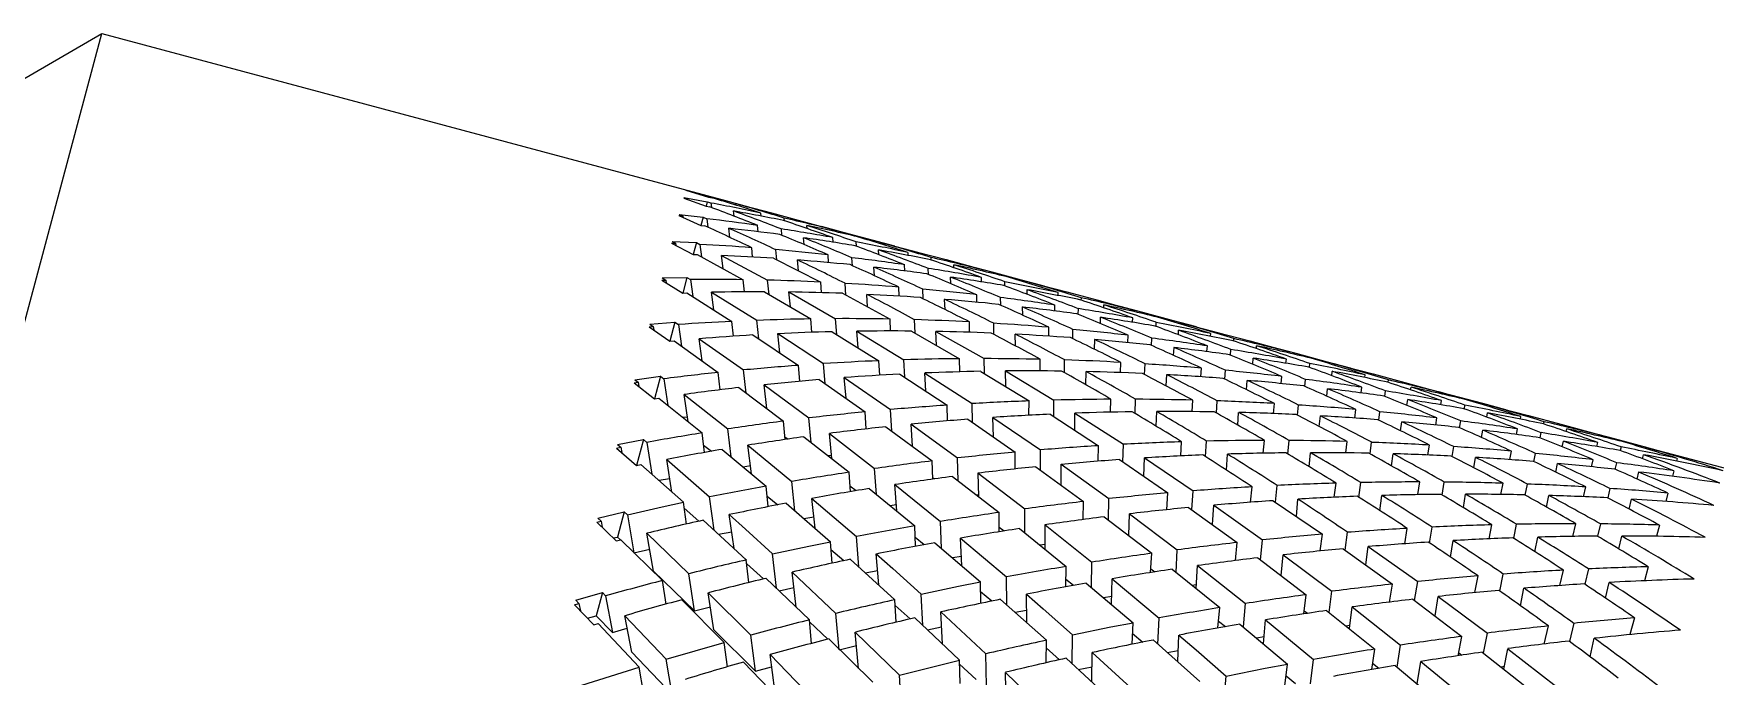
# Model space of a CAD drawing. Extents: x 0 to 420, y 0 to 297.
# Drawn here: x 132.983 to 133.679, y 257.967 to 258.233 of the extents above; entities that cross this region are included whole.
import ezdxf

# ---------------------------------------------------------------- set-up
doc = ezdxf.new("R2010")
doc.units = 0
doc.layers.get('0').update_dxf_attribs({"linetype": 'CONTINUOUS'})

msp = doc.modelspace()

# ---------------------------------------------------------------- linework, layer by layer
at = {"color": 7}
for p, q in [((132.9776, 258.213287), (133.011597, 258.232941)), ((132.978149, 258.108124), (133.011597, 258.232941)), ((133.011597, 258.232941), (133.269516, 258.163849)), ((133.252197, 258.164886), (133.253784, 258.164612)), ((133.252197, 258.164886), (133.261444, 258.161469)), ((133.252258, 258.165161), (133.261963, 258.163391)), ((133.252258, 258.165161), (133.253784, 258.164612)), ((133.253052, 258.168121), (133.262573, 258.16568)), ((133.253052, 258.168121), (133.254593, 258.167694)), ((133.253052, 258.168091), (133.254593, 258.167694)), ((133.253052, 258.168091), (133.262482, 258.165314)), ((133.253784, 258.164612), (133.253815, 258.164307)), ((133.254593, 258.167694), (133.254608, 258.167633)), ((133.262573, 258.16568), (133.262482, 258.165314)), ((133.262482, 258.165314), (133.264038, 258.164917)), ((133.262573, 258.16568), (133.264145, 258.165253)), ((133.264145, 258.165253), (133.269516, 258.163849)), ((133.264145, 258.165253), (133.264191, 258.164886)), ((133.250244, 258.157623), (133.251862, 258.15744)), ((133.250244, 258.157623), (133.259308, 258.153534)), ((133.250366, 258.158112), (133.260239, 258.156952)), ((133.250366, 258.158112), (133.251862, 258.15744)), ((133.251862, 258.15744), (133.251923, 258.15686)), ((133.261963, 258.163391), (133.261444, 258.161469)), ((133.261444, 258.161469), (133.263046, 258.161194)), ((133.261963, 258.163391), (133.263489, 258.162842)), ((133.263489, 258.162842), (133.263733, 258.16095)), ((133.269516, 258.163849), (133.278992, 258.161255)), ((133.27301, 258.15741), (133.272736, 258.159546)), ((133.27356, 258.162598), (133.288483, 258.158752)), ((133.273636, 258.162018), (133.27356, 258.162598)), ((133.284286, 258.15741), (133.284164, 258.158661)), ((133.288483, 258.158752), (133.299545, 258.155792)), ((133.260239, 258.156952), (133.259308, 258.153534)), ((133.259308, 258.153534), (133.260956, 258.153381)), ((133.260239, 258.156952), (133.261749, 258.156311)), ((133.261749, 258.156311), (133.262177, 258.152832)), ((133.271301, 258.148621), (133.270828, 258.152374)), ((133.283035, 258.15094), (133.282791, 258.153534)), ((133.292847, 258.149475), (133.292587, 258.152069)), ((133.293884, 258.155457), (133.293793, 258.156555)), ((133.299545, 258.155792), (133.314667, 258.151611)), ((133.303253, 258.152252), (133.303131, 258.153595)), ((133.309021, 258.153198), (133.318512, 258.150696)), ((133.314697, 258.151031), (133.314667, 258.151611)), ((133.318512, 258.150696), (133.324203, 258.14917)), ((133.318512, 258.150696), (133.329956, 258.147644)), ((133.247192, 258.146271), (133.24884, 258.14621)), ((133.247192, 258.146271), (133.256104, 258.141541)), ((133.247391, 258.146973), (133.257431, 258.146484)), ((133.247391, 258.146973), (133.24884, 258.14621)), ((133.24884, 258.14621), (133.248962, 258.145355)), ((133.257431, 258.146484), (133.256104, 258.141541)), ((133.257431, 258.146484), (133.258911, 258.145721)), ((133.258911, 258.145721), (133.259583, 258.140533)), ((133.280701, 258.140503), (133.280334, 258.144348)), ((133.29071, 258.139282), (133.290283, 258.143524)), ((133.302032, 258.145599), (133.301758, 258.148468)), ((133.313965, 258.146606), (133.313843, 258.148529)), ((133.323669, 258.144928), (133.323547, 258.146729)), ((133.324203, 258.14917), (133.329956, 258.147644)), ((133.329956, 258.147644), (133.339432, 258.14505)), ((133.332947, 258.141418), (133.332825, 258.143433)), ((133.333679, 258.145935), (133.333649, 258.146515)), ((133.333649, 258.146515), (133.348938, 258.142548)), ((133.256104, 258.141541), (133.257767, 258.141479)), ((133.257767, 258.141479), (133.276764, 258.131104)), ((133.267822, 258.141113), (133.286926, 258.13089)), ((133.268509, 258.135681), (133.267822, 258.141113)), ((133.289337, 258.139954), (133.308899, 258.130127)), ((133.299744, 258.134796), (133.299301, 258.139252)), ((133.312134, 258.138184), (133.31192, 258.141357)), ((133.322021, 258.136871), (133.321777, 258.140198)), ((133.343689, 258.134735), (133.343582, 258.137268)), ((133.345001, 258.141174), (133.344971, 258.142395)), ((133.348938, 258.142548), (133.360687, 258.139404)), ((133.354614, 258.139221), (133.354584, 258.140259)), ((133.360687, 258.139404), (133.376129, 258.135132)), ((133.363983, 258.136047), (133.363922, 258.137299)), ((133.370178, 258.13681), (133.379669, 258.134338)), ((133.243103, 258.13092), (133.244751, 258.130951)), ((133.243103, 258.13092), (133.251816, 258.125549)), ((133.243347, 258.131836), (133.25354, 258.131989)), ((133.243347, 258.131836), (133.244751, 258.130951)), ((133.244751, 258.130951), (133.244904, 258.129822)), ((133.25354, 258.131989), (133.251816, 258.125549)), ((133.25354, 258.131989), (133.25499, 258.131134)), ((133.25499, 258.131134), (133.25592, 258.124115)), ((133.277298, 258.126068), (133.276764, 258.131104)), ((133.287537, 258.125), (133.286926, 258.13089)), ((133.309235, 258.125732), (133.308899, 258.130127)), ((133.319321, 258.124664), (133.318954, 258.129578)), ((133.331146, 258.132721), (133.330887, 258.136261)), ((133.353485, 258.13327), (133.353378, 258.135773)), ((133.362671, 258.129456), (133.362549, 258.132172)), ((133.375336, 258.130219), (133.375305, 258.13205)), ((133.379669, 258.134338), (133.385651, 258.13269)), ((133.379669, 258.134338), (133.391724, 258.131104)), ((133.38504, 258.12851), (133.38501, 258.130249)), ((133.385651, 258.13269), (133.391724, 258.131104)), ((133.391724, 258.131104), (133.401215, 258.12851)), ((133.395111, 258.130035), (133.410706, 258.126007)), ((133.251816, 258.125549), (133.25351, 258.12561)), ((133.25351, 258.12561), (133.272156, 258.113861)), ((133.263733, 258.125885), (133.282455, 258.114288)), ((133.264709, 258.118591), (133.263733, 258.125885)), ((133.285614, 258.126068), (133.30481, 258.114868)), ((133.295746, 258.126007), (133.315033, 258.11496)), ((133.296387, 258.119843), (133.295746, 258.126007)), ((133.317841, 258.125458), (133.337585, 258.114807)), ((133.328247, 258.119873), (133.327881, 258.125031)), ((133.341293, 258.124298), (133.341125, 258.128052)), ((133.351257, 258.123169), (133.351074, 258.127197)), ((133.360291, 258.118744), (133.360092, 258.122955)), ((133.373444, 258.121796), (133.373383, 258.124878)), ((133.383301, 258.120514), (133.38324, 258.123688)), ((133.394318, 258.125031), (133.394287, 258.126984)), ((133.407013, 258.124573), (133.407043, 258.125763)), ((133.410706, 258.126007), (133.42305, 258.122711)), ((133.416626, 258.12262), (133.416656, 258.123627)), ((133.42305, 258.122711), (133.438751, 258.118347)), ((133.39241, 258.116425), (133.392365, 258.119812)), ((133.40564, 258.118164), (133.40567, 258.120636)), ((133.415405, 258.11673), (133.415436, 258.11911)), ((133.425995, 258.119446), (133.42601, 258.120667)), ((133.432526, 258.120117), (133.442017, 258.117615)), ((133.442017, 258.117615), (133.448273, 258.115906)), ((133.442017, 258.117615), (133.45459, 258.114258)), ((133.448273, 258.115906), (133.45459, 258.114258)), ((133.237915, 258.111603), (133.239609, 258.111755)), ((133.237915, 258.111603), (133.24646, 258.105591)), ((133.23822, 258.112701), (133.248596, 258.113495)), ((133.23822, 258.112701), (133.239609, 258.111755)), ((133.239609, 258.111755), (133.239807, 258.110291)), ((133.248596, 258.113495), (133.24646, 258.105591)), ((133.248596, 258.113495), (133.25, 258.112549)), ((133.25, 258.112549), (133.251251, 258.103607)), ((133.272827, 258.107727), (133.272156, 258.113861)), ((133.28331, 258.106598), (133.282455, 258.114288)), ((133.291122, 258.108765), (133.310043, 258.096375)), ((133.291992, 258.10083), (133.291122, 258.108765)), ((133.305252, 258.109344), (133.30481, 258.114868)), ((133.313599, 258.109589), (133.332947, 258.097565)), ((133.315552, 258.108398), (133.315033, 258.11496)), ((133.324341, 258.102966), (133.323792, 258.109772)), ((133.323792, 258.109772), (133.343231, 258.097931)), ((133.337799, 258.109894), (133.337585, 258.114807)), ((133.346436, 258.109863), (133.366287, 258.098389)), ((133.347961, 258.108978), (133.347687, 258.114563)), ((133.356537, 258.109711), (133.376465, 258.09845)), ((133.356812, 258.103912), (133.356537, 258.109711)), ((133.370453, 258.109344), (133.370361, 258.113647)), ((133.380493, 258.108429), (133.380402, 258.113068)), ((133.403152, 258.107758), (133.403198, 258.11142)), ((133.413086, 258.106689), (133.413147, 258.110535)), ((133.424591, 258.112946), (133.424637, 258.11554)), ((133.437851, 258.113464), (133.437927, 258.115265)), ((133.44754, 258.111786), (133.447632, 258.113464)), ((133.45459, 258.114258), (133.464081, 258.111664)), ((133.456818, 258.108337), (133.456909, 258.110199)), ((133.457733, 258.113281), (133.473572, 258.109161)), ((133.470062, 258.107697), (133.470154, 258.108826)), ((133.473572, 258.109161), (133.486389, 258.105743)), ((133.24646, 258.105591), (133.248199, 258.105774)), ((133.248199, 258.105774), (133.266479, 258.092682)), ((133.258575, 258.106659), (133.276962, 258.09375)), ((133.259872, 258.097473), (133.258575, 258.106659)), ((133.280838, 258.108215), (133.299667, 258.095642)), ((133.389435, 258.103699), (133.389343, 258.108551)), ((133.422119, 258.102295), (133.42218, 258.106323)), ((133.435883, 258.105072), (133.436005, 258.108093)), ((133.44574, 258.103851), (133.445862, 258.106903)), ((133.454834, 258.099792), (133.454987, 258.103027)), ((133.468597, 258.101318), (133.468781, 258.103699)), ((133.478378, 258.099884), (133.478546, 258.102203)), ((133.479675, 258.105743), (133.479767, 258.10672)), ((133.486389, 258.105743), (133.502289, 258.101318)), ((133.489044, 258.1026), (133.48912, 258.10376)), ((133.49585, 258.103149), (133.505341, 258.100647)), ((133.300232, 258.08905), (133.299667, 258.095642)), ((133.31076, 258.088043), (133.310043, 258.096375)), ((133.333282, 258.091553), (133.332947, 258.097565)), ((133.343628, 258.090729), (133.343231, 258.097931)), ((133.366409, 258.092957), (133.366287, 258.098389)), ((133.376617, 258.092224), (133.376465, 258.09845)), ((133.399597, 258.093353), (133.399658, 258.098175)), ((133.409698, 258.09259), (133.40976, 258.09787)), ((133.432831, 258.092651), (133.433014, 258.096863)), ((133.442841, 258.091827), (133.443024, 258.096283)), ((133.487549, 258.09613), (133.487747, 258.098633)), ((133.501282, 258.096497), (133.501465, 258.098236)), ((133.505341, 258.100647), (133.51181, 258.098877)), ((133.505341, 258.100647), (133.518311, 258.097168)), ((133.510986, 258.094818), (133.511139, 258.096436)), ((133.51181, 258.098877), (133.518311, 258.097168)), ((133.518311, 258.097168), (133.527802, 258.094574)), ((133.521271, 258.096252), (133.537292, 258.092102)), ((133.231689, 258.088409), (133.233429, 258.088654)), ((133.231689, 258.088409), (133.240097, 258.081787)), ((133.232056, 258.089722), (133.242584, 258.091125)), ((133.232056, 258.089722), (133.233429, 258.088654)), ((133.233429, 258.088654), (133.233704, 258.086853)), ((133.242584, 258.091125), (133.240097, 258.081787)), ((133.242584, 258.091125), (133.243988, 258.090057)), ((133.243988, 258.090057), (133.245636, 258.079071)), ((133.267334, 258.085541), (133.266479, 258.092682)), ((133.278076, 258.084167), (133.276962, 258.09375)), ((133.308289, 258.089752), (133.327271, 258.076385)), ((133.319366, 258.082001), (133.318634, 258.090576)), ((133.318634, 258.090576), (133.337723, 258.077362)), ((133.341644, 258.09201), (133.361145, 258.079193)), ((133.351929, 258.092468), (133.37149, 258.079834)), ((133.352325, 258.085052), (133.351929, 258.092468)), ((133.375061, 258.09317), (133.39502, 258.080933)), ((133.385254, 258.093323), (133.405304, 258.081238)), ((133.385406, 258.086884), (133.385254, 258.093323)), ((133.418579, 258.087585), (133.41861, 258.093079)), ((133.451782, 258.087128), (133.451965, 258.091797)), ((133.466049, 258.090912), (133.466309, 258.094513)), ((133.475983, 258.089935), (133.476257, 258.093597)), ((133.485016, 258.085571), (133.485291, 258.089417)), ((133.499237, 258.088104), (133.499542, 258.091064)), ((133.509094, 258.086945), (133.509384, 258.089844)), ((133.520248, 258.09137), (133.520447, 258.09317)), ((133.533875, 258.090607), (133.534042, 258.091736)), ((133.537292, 258.092102), (133.550415, 258.088562)), ((133.543518, 258.088654), (133.54364, 258.0896)), ((133.550415, 258.088562), (133.566467, 258.084137)), ((133.240097, 258.081787), (133.241852, 258.082062)), ((133.241852, 258.082062), (133.259796, 258.067688)), ((133.252396, 258.083588), (133.270416, 258.069336)), ((133.254089, 258.072327), (133.252396, 258.083588)), ((133.274994, 258.086456), (133.293488, 258.072571)), ((133.286606, 258.077789), (133.285461, 258.087616)), ((133.285461, 258.087616), (133.304016, 258.073883)), ((133.395004, 258.074982), (133.39502, 258.080933)), ((133.405273, 258.074463), (133.405304, 258.081238)), ((133.428711, 258.076263), (133.428909, 258.081604)), ((133.438873, 258.075745), (133.439087, 258.081604)), ((133.462433, 258.076508), (133.462753, 258.081238)), ((133.472504, 258.075897), (133.472855, 258.080933)), ((133.518188, 258.082886), (133.518509, 258.085999)), ((133.532349, 258.084259), (133.532654, 258.086609)), ((133.542114, 258.082825), (133.542419, 258.085052)), ((133.5513, 258.079102), (133.551636, 258.081512)), ((133.552856, 258.08551), (133.553009, 258.086639)), ((133.559875, 258.085999), (133.569397, 258.083496)), ((133.565338, 258.079346), (133.565643, 258.081055)), ((133.569397, 258.083496), (133.575989, 258.081696)), ((133.569397, 258.083496), (133.582611, 258.079956)), ((133.575989, 258.081696), (133.582611, 258.079956)), ((133.251801, 258.074158), (133.253784, 258.074402)), ((133.304962, 258.063721), (133.304016, 258.073883)), ((133.327713, 258.069336), (133.327271, 258.076385)), ((133.338257, 258.068451), (133.337723, 258.077362)), ((133.361328, 258.072693), (133.361145, 258.079193)), ((133.371704, 258.072021), (133.37149, 258.079834)), ((133.380112, 258.074097), (133.39978, 258.060669)), ((133.380341, 258.066071), (133.380112, 258.074097)), ((133.403748, 258.075409), (133.423767, 258.062408)), ((133.413971, 258.068848), (133.414001, 258.075836)), ((133.414001, 258.075836), (133.434113, 258.062988)), ((133.447662, 258.070435), (133.447876, 258.076538)), ((133.481354, 258.070923), (133.48172, 258.076172)), ((133.496094, 258.075684), (133.496521, 258.079834)), ((133.506104, 258.074982), (133.506531, 258.079224)), ((133.515045, 258.070313), (133.515503, 258.074768)), ((133.529724, 258.073853), (133.530182, 258.077393)), ((133.539642, 258.072937), (133.540115, 258.076447)), ((133.563232, 258.070953), (133.563721, 258.073883)), ((133.575058, 258.077667), (133.575317, 258.079224)), ((133.582611, 258.079956), (133.592102, 258.077362)), ((133.58432, 258.074219), (133.584625, 258.075958)), ((133.585434, 258.079041), (133.601593, 258.07486)), ((133.598221, 258.073364), (133.59845, 258.074463)), ((133.601593, 258.07486), (133.614899, 258.071289)), ((133.260818, 258.05957), (133.259796, 258.067688)), ((133.271881, 258.05777), (133.270416, 258.069336)), ((133.294189, 258.064972), (133.293488, 258.072571)), ((133.313431, 258.057068), (133.312454, 258.067474)), ((133.312454, 258.067474), (133.331177, 258.052948)), ((133.335815, 258.070251), (133.35495, 258.056091)), ((133.346802, 258.062164), (133.346252, 258.07132)), ((133.346252, 258.07132), (133.365463, 258.057312)), ((133.369751, 258.073364), (133.389359, 258.059753)), ((133.54866, 258.068604), (133.549164, 258.072296)), ((133.57309, 258.069824), (133.573563, 258.072662)), ((133.582184, 258.065796), (133.582703, 258.068787)), ((133.596619, 258.067017), (133.597076, 258.069336)), ((133.606384, 258.065643), (133.606812, 258.06781)), ((133.607849, 258.071411), (133.608032, 258.072327)), ((133.614899, 258.071289), (133.631042, 258.066833)), ((133.617188, 258.068268), (133.617416, 258.069366)), ((133.624374, 258.068695), (133.633881, 258.066193)), ((133.224472, 258.061432), (133.226227, 258.061768)), ((133.224472, 258.061432), (133.232697, 258.05423)), ((133.224884, 258.062927), (133.23558, 258.064941)), ((133.224884, 258.062927), (133.226227, 258.061768)), ((133.226227, 258.061768), (133.226563, 258.059631)), ((133.23558, 258.064941), (133.232697, 258.05423)), ((133.23558, 258.064941), (133.236938, 258.063782)), ((133.236938, 258.063782), (133.239075, 258.050568)), ((133.260406, 258.062683), (133.263672, 258.06012)), ((133.268143, 258.060852), (133.286285, 258.045685)), ((133.278763, 258.062622), (133.296982, 258.047577)), ((133.280258, 258.050781), (133.278763, 258.062622)), ((133.294067, 258.066101), (133.295349, 258.065155)), ((133.301941, 258.066071), (133.320587, 258.051392)), ((133.39978, 258.052338), (133.39978, 258.060669)), ((133.423553, 258.055969), (133.423767, 258.062408)), ((133.433868, 258.055634), (133.434113, 258.062988)), ((133.457748, 258.058136), (133.45813, 258.064026)), ((133.467957, 258.057861), (133.468384, 258.064301)), ((133.491913, 258.059296), (133.492432, 258.064575)), ((133.50206, 258.05896), (133.502625, 258.064575)), ((133.526031, 258.059448), (133.526642, 258.064148)), ((133.536087, 258.05899), (133.536728, 258.063812)), ((133.560028, 258.058563), (133.560699, 258.062653)), ((133.570023, 258.057922), (133.570709, 258.062012)), ((133.593903, 258.056641), (133.594604, 258.06012)), ((133.61557, 258.06192), (133.616043, 258.06424)), ((133.629822, 258.062073), (133.630203, 258.063751)), ((133.633881, 258.066193), (133.640564, 258.064392)), ((133.633881, 258.066193), (133.647247, 258.062622)), ((133.639893, 258.06192), (133.639526, 258.060394)), ((133.640564, 258.064392), (133.640472, 258.064087)), ((133.640564, 258.064392), (133.647247, 258.062622)), ((133.647247, 258.062622), (133.656723, 258.060028)), ((133.650009, 258.061737), (133.666214, 258.057556)), ((133.232697, 258.05423), (133.234482, 258.054596)), ((133.234482, 258.054596), (133.252075, 258.038971)), ((133.247345, 258.043213), (133.245193, 258.056702)), ((133.245193, 258.056702), (133.262878, 258.041199)), ((133.276733, 258.053711), (133.279846, 258.054169)), ((133.31192, 258.058289), (133.313309, 258.058441)), ((133.355209, 258.048584), (133.35495, 258.056091)), ((133.365784, 258.047882), (133.365463, 258.057312)), ((133.389359, 258.052795), (133.389359, 258.059753)), ((133.397903, 258.05368), (133.417587, 258.039307)), ((133.408325, 258.054688), (133.42807, 258.040497)), ((133.408325, 258.046112), (133.408325, 258.054688)), ((133.432404, 258.056641), (133.452469, 258.042847)), ((133.44249, 258.049774), (133.442734, 258.057312)), ((133.442734, 258.057312), (133.462875, 258.043701)), ((133.476669, 258.052307), (133.477112, 258.058929)), ((133.510834, 258.053711), (133.511414, 258.059509)), ((133.544952, 258.054047), (133.545624, 258.059052)), ((133.578979, 258.053284), (133.579681, 258.057556)), ((133.603836, 258.055786), (133.604523, 258.059204)), ((133.612854, 258.051453), (133.613586, 258.055054)), ((133.627625, 258.05368), (133.628296, 258.05658)), ((133.637482, 258.052612), (133.638123, 258.055359)), ((133.648788, 258.056976), (133.64917, 258.058655)), ((133.663116, 258.057129), (133.662827, 258.056061)), ((133.666214, 258.057556), (133.923859, 257.988495)), ((133.241898, 258.048065), (133.24646, 258.048859)), ((133.298218, 258.035461), (133.296982, 258.047577)), ((133.321136, 258.043365), (133.320587, 258.051392)), ((133.331909, 258.042267), (133.331177, 258.052948)), ((133.340302, 258.0354), (133.339554, 258.046326)), ((133.339554, 258.046326), (133.358429, 258.031006)), ((133.355164, 258.049225), (133.355896, 258.048706)), ((133.363403, 258.049683), (133.38266, 258.03476)), ((133.373932, 258.051025), (133.39325, 258.036255)), ((133.374268, 258.041351), (133.373932, 258.051025)), ((133.521271, 258.041077), (133.522034, 258.046906)), ((133.531464, 258.041016), (133.532257, 258.04715)), ((133.555756, 258.042145), (133.556625, 258.047394)), ((133.565903, 258.041992), (133.566772, 258.047363)), ((133.590118, 258.042206), (133.591049, 258.046875)), ((133.600204, 258.041901), (133.601135, 258.046539)), ((133.646576, 258.048584), (133.647247, 258.051514)), ((133.661743, 258.052002), (133.661133, 258.049744)), ((133.264771, 258.027435), (133.262878, 258.041199)), ((133.28717, 258.03717), (133.286285, 258.045685)), ((133.286682, 258.041565), (133.291077, 258.037964)), ((133.306519, 258.028259), (133.305252, 258.040588)), ((133.305252, 258.040588), (133.323639, 258.02478)), ((133.320953, 258.045807), (133.323547, 258.043793)), ((133.328964, 258.044678), (133.347748, 258.029205)), ((133.373352, 258.042053), (133.374252, 258.042145)), ((133.417358, 258.03186), (133.417587, 258.039307)), ((133.427826, 258.031616), (133.42807, 258.040497)), ((133.452026, 258.035919), (133.452469, 258.042847)), ((133.462387, 258.035858), (133.462875, 258.043701)), ((133.486679, 258.039001), (133.487305, 258.04538)), ((133.495941, 258.039642), (133.516357, 258.025726)), ((133.496948, 258.038971), (133.49762, 258.045929)), ((133.505585, 258.033142), (133.506256, 258.040283)), ((133.540161, 258.035492), (133.541, 258.041809)), ((133.574677, 258.036774), (133.575592, 258.042297)), ((133.60907, 258.036987), (133.610016, 258.041809)), ((133.624329, 258.04129), (133.625275, 258.045349)), ((133.635284, 258.044708), (133.634354, 258.040771)), ((133.64328, 258.036133), (133.644241, 258.040253)), ((133.659271, 258.042786), (133.658325, 258.039337)), ((133.216705, 258.032471), (133.22757, 258.035065)), ((133.216705, 258.032471), (133.218018, 258.031219)), ((133.22757, 258.035065), (133.224762, 258.024567)), ((133.22757, 258.035065), (133.228912, 258.033813)), ((133.228912, 258.033813), (133.243347, 258.037079)), ((133.228912, 258.033813), (133.231628, 258.018127)), ((133.243347, 258.037079), (133.252075, 258.038971)), ((133.253326, 258.029968), (133.252075, 258.038971)), ((133.252411, 258.03653), (133.25853, 258.031189)), ((133.271057, 258.033875), (133.27771, 258.027863)), ((133.27301, 258.019867), (133.271057, 258.033875)), ((133.294586, 258.038605), (133.312897, 258.022675)), ((133.301956, 258.032257), (133.306061, 258.032928)), ((133.337524, 258.037689), (133.340149, 258.038055)), ((133.382721, 258.026794), (133.38266, 258.03476)), ((133.393311, 258.026306), (133.39325, 258.036255)), ((133.426056, 258.032959), (133.44577, 258.017853)), ((133.43631, 258.025177), (133.436554, 258.034241)), ((133.436554, 258.034241), (133.456329, 258.019287)), ((133.461029, 258.036804), (133.48111, 258.022278)), ((133.470947, 258.029724), (133.471436, 258.037781)), ((133.471436, 258.037781), (133.491577, 258.023407)), ((133.216263, 258.030792), (133.218018, 258.031219)), ((133.216263, 258.030792), (133.224335, 258.02301)), ((133.218018, 258.031219), (133.218475, 258.028687)), ((133.237, 258.026154), (133.254364, 258.009399)), ((133.239731, 258.010468), (133.237, 258.026154)), ((133.260284, 258.031555), (133.278107, 258.015137)), ((133.266663, 258.025726), (133.272049, 258.026794)), ((133.27771, 258.027863), (133.28894, 258.017578)), ((133.348114, 258.020752), (133.347748, 258.029205)), ((133.358887, 258.019836), (133.358429, 258.031006)), ((133.38269, 258.028748), (133.384766, 258.027161)), ((133.391052, 258.028107), (133.410385, 258.012451)), ((133.401642, 258.029694), (133.421021, 258.01416)), ((133.401718, 258.019531), (133.401642, 258.029694)), ((133.435852, 258.025543), (133.43634, 258.025574)), ((133.515472, 258.018829), (133.516357, 258.025726)), ((133.525787, 258.019104), (133.526733, 258.02655)), ((133.550446, 258.02182), (133.551468, 258.028198)), ((133.560699, 258.022095), (133.561798, 258.028717)), ((133.585281, 258.023834), (133.586426, 258.029633)), ((133.59552, 258.024017), (133.596664, 258.029877)), ((133.61998, 258.024872), (133.621185, 258.03009)), ((133.631348, 258.030029), (133.630157, 258.024902)), ((133.655716, 258.029541), (133.65448, 258.024902)), ((133.223114, 258.0242), (133.224762, 258.024567)), ((133.224335, 258.02301), (133.226135, 258.023468)), ((133.224762, 258.024567), (133.226013, 258.023438)), ((133.226135, 258.023468), (133.243408, 258.006622)), ((133.231628, 258.018127), (133.238144, 258.019623)), ((133.28894, 258.017578), (133.303955, 258.020844)), ((133.303955, 258.020844), (133.312897, 258.022675)), ((133.313583, 258.013763), (133.312897, 258.022675)), ((133.31311, 258.019409), (133.318451, 258.014832)), ((133.324615, 258.012207), (133.323639, 258.02478)), ((133.347931, 258.024475), (133.351669, 258.021454)), ((133.356064, 258.022247), (133.374969, 258.006042)), ((133.367218, 258.012726), (133.36673, 258.024139)), ((133.36673, 258.024139), (133.385681, 258.008087)), ((133.39949, 258.021332), (133.401718, 258.021637)), ((133.455811, 258.009979), (133.456329, 258.019287)), ((133.480423, 258.014862), (133.48111, 258.022278)), ((133.490814, 258.015076), (133.491577, 258.023407)), ((133.524933, 258.019745), (133.545288, 258.005096)), ((133.534363, 258.013031), (133.535339, 258.02066)), ((133.535339, 258.02066), (133.555756, 258.006195)), ((133.569336, 258.016296), (133.570435, 258.023102)), ((133.604202, 258.018524), (133.605408, 258.024567)), ((133.638916, 258.019684), (133.640167, 258.025024)), ((133.279175, 258.005768), (133.278107, 258.015137)), ((133.278259, 258.01355), (133.285156, 258.007263)), ((133.290558, 258.003387), (133.28894, 258.017578)), ((133.321106, 258.015381), (133.339569, 257.998657)), ((133.33287, 258.004791), (133.331848, 258.017578)), ((133.331848, 258.017578), (133.338684, 258.011536)), ((133.338684, 258.011536), (133.350372, 258.001007)), ((133.363342, 258.016083), (133.367065, 258.016663)), ((133.410217, 258.004028), (133.410385, 258.012451)), ((133.420807, 258.003784), (133.421021, 258.01416)), ((133.445313, 258.009918), (133.44577, 258.017853)), ((133.445389, 258.011475), (133.447083, 258.010223)), ((133.454178, 258.011261), (133.473907, 257.995422)), ((133.464203, 258.003265), (133.464752, 258.012787)), ((133.464752, 258.012787), (133.484528, 257.997101)), ((133.489594, 258.015991), (133.509644, 258.000732)), ((133.499298, 258.008698), (133.500076, 258.017212)), ((133.500076, 258.017212), (133.520203, 258.002136)), ((133.626343, 258.011414), (133.624878, 258.005066)), ((133.651093, 258.012299), (133.649536, 258.0065)), ((133.239731, 258.010468), (133.256668, 257.99411)), ((133.244904, 257.996857), (133.243408, 258.006622)), ((133.256668, 257.99411), (133.254364, 258.009399)), ((133.28624, 258.007507), (133.30423, 257.990326)), ((133.297073, 258.01004), (133.315125, 257.992981)), ((133.298737, 257.995605), (133.297073, 258.01004)), ((133.327393, 258.009735), (133.332397, 258.010681)), ((133.365875, 258.004242), (133.374969, 258.006042)), ((133.375107, 257.997162), (133.374969, 258.006042)), ((133.385864, 257.99646), (133.385681, 258.008087)), ((133.410248, 258.007202), (133.413483, 258.004639)), ((133.418701, 258.005524), (133.438065, 257.989136)), ((133.429138, 257.996765), (133.429352, 258.007355)), ((133.429352, 258.007355), (133.448792, 257.991089)), ((133.462402, 258.0047), (133.46431, 258.004944)), ((133.544098, 257.99765), (133.545288, 258.005096)), ((133.554474, 257.998291), (133.555756, 258.006195)), ((133.579407, 258.001587), (133.580765, 258.008484)), ((133.589752, 258.002197), (133.591141, 258.009277)), ((133.614563, 258.004517), (133.616043, 258.010895)), ((133.633499, 257.999298), (133.63501, 258.005798)), ((133.207596, 257.998474), (133.218613, 258.001617)), ((133.208893, 257.997101), (133.207596, 257.998474)), ((133.218613, 258.001617), (133.216049, 257.992035)), ((133.219925, 258.000244), (133.218613, 258.001617)), ((133.219925, 258.000244), (133.222778, 257.985138)), ((133.268951, 257.981018), (133.251465, 257.998627)), ((133.26239, 258.001526), (133.279938, 257.984009)), ((133.264709, 257.986237), (133.26239, 258.001526)), ((133.291626, 258.00238), (133.297806, 258.003723)), ((133.340057, 257.989349), (133.339569, 257.998657)), ((133.350372, 258.001007), (133.365875, 258.004242)), ((133.351059, 257.988037), (133.350372, 258.001007)), ((133.375, 258.002106), (133.3797, 257.998138)), ((133.383209, 257.99881), (133.402191, 257.981873)), ((133.394119, 257.989136), (133.393921, 258.000946)), ((133.393921, 258.000946), (133.400909, 257.994843)), ((133.425812, 257.999603), (133.42923, 258.000122)), ((133.508667, 257.992798), (133.509644, 258.000732)), ((133.519119, 257.993378), (133.520203, 258.002136)), ((133.553772, 257.99884), (133.574066, 257.98349)), ((133.562973, 257.991943), (133.56427, 258)), ((133.56427, 258), (133.584595, 257.984833)), ((133.598297, 257.996124), (133.599731, 258.003387)), ((133.207092, 257.996582), (133.208893, 257.997101)), ((133.215027, 257.988251), (133.207092, 257.996582)), ((133.208893, 257.997101), (133.209457, 257.99411)), ((133.212402, 257.991028), (133.216049, 257.992035)), ((133.222778, 257.985138), (133.216049, 257.992035)), ((133.244904, 257.974121), (133.227859, 257.992035)), ((133.230713, 257.976898), (133.227859, 257.992035)), ((133.256668, 257.99411), (133.263275, 257.995758)), ((133.316467, 257.977966), (133.315125, 257.992981)), ((133.339676, 257.996216), (133.34581, 257.990723)), ((133.347733, 257.991119), (133.366287, 257.973694)), ((133.359238, 257.980377), (133.358521, 257.993591)), ((133.358521, 257.993591), (133.377167, 257.976257)), ((133.389313, 257.993439), (133.394043, 257.994293)), ((133.400909, 257.994843), (133.412964, 257.984161)), ((133.448242, 257.980316), (133.448792, 257.991089)), ((133.473175, 257.987), (133.473907, 257.995422)), ((133.483673, 257.987366), (133.484528, 257.997101)), ((133.50882, 257.99411), (133.510239, 257.993042)), ((133.518066, 257.994171), (133.538086, 257.97821)), ((133.527527, 257.986725), (133.528625, 257.995667)), ((133.528625, 257.995667), (133.548706, 257.979858)), ((133.645416, 257.99115), (133.643555, 257.984222)), ((133.215027, 257.988251), (133.216858, 257.9888)), ((133.233826, 257.970764), (133.216858, 257.9888)), ((133.222778, 257.985138), (133.228867, 257.986816)), ((133.264709, 257.986237), (133.28186, 257.969147)), ((133.28186, 257.969147), (133.279938, 257.984009)), ((133.305084, 257.980591), (133.30423, 257.990326)), ((133.30426, 257.989532), (133.311859, 257.982361)), ((133.324554, 257.970215), (133.323181, 257.985229)), ((133.323181, 257.985229), (133.341385, 257.967438)), ((133.352982, 257.986237), (133.358871, 257.987488)), ((133.412827, 257.972168), (133.412964, 257.984161)), ((133.412964, 257.984161), (133.428894, 257.987366)), ((133.428894, 257.987366), (133.438065, 257.989136)), ((133.437622, 257.980225), (133.438065, 257.989136)), ((133.43782, 257.98468), (133.442047, 257.98114)), ((133.456497, 257.973083), (133.457031, 257.984039)), ((133.457031, 257.984039), (133.464142, 257.977905)), ((133.473389, 257.989838), (133.476257, 257.987549)), ((133.482239, 257.988556), (133.501953, 257.972015)), ((133.492004, 257.980438), (133.492874, 257.990326)), ((133.492874, 257.990326), (133.51265, 257.973938)), ((133.526062, 257.987915), (133.52771, 257.988098)), ((133.57251, 257.975494), (133.574066, 257.98349)), ((133.582993, 257.976563), (133.584595, 257.984833)), ((133.608124, 257.980316), (133.609863, 257.987793)), ((133.620316, 257.988892), (133.618591, 257.981384)), ((133.247375, 257.959381), (133.230713, 257.976898)), ((133.244904, 257.974121), (133.268951, 257.981018)), ((133.270264, 257.970917), (133.268951, 257.981018)), ((133.312286, 257.982483), (133.330429, 257.964539)), ((133.316467, 257.977966), (133.323715, 257.979706)), ((133.402069, 257.972565), (133.402191, 257.981873)), ((133.40213, 257.978729), (133.407654, 257.973846)), ((133.421005, 257.96463), (133.421173, 257.976807)), ((133.421173, 257.976807), (133.440247, 257.95929)), ((133.44635, 257.981995), (133.465729, 257.964844)), ((133.452209, 257.976837), (133.456741, 257.977631)), ((133.464142, 257.977905), (133.476501, 257.967072)), ((133.48909, 257.98288), (133.492294, 257.983368)), ((133.536743, 257.969757), (133.538086, 257.97821)), ((133.547272, 257.970734), (133.548706, 257.979858)), ((133.572723, 257.976685), (133.573975, 257.975739)), ((133.582489, 257.976959), (133.602661, 257.960907)), ((133.591385, 257.96994), (133.593048, 257.978394)), ((133.593048, 257.978394), (133.613266, 257.962555)), ((133.62706, 257.975037), (133.628815, 257.982697)), ((133.210022, 257.963257), (133.233826, 257.970764)), ((133.23558, 257.960297), (133.233826, 257.970764)), ((133.247375, 257.959381), (133.244904, 257.974121)), ((133.294617, 257.954468), (133.276947, 257.972839)), ((133.28186, 257.969147), (133.288574, 257.970947)), ((133.305664, 257.957703), (133.287933, 257.975952)), ((133.289856, 257.96106), (133.287933, 257.975952)), ((133.341385, 257.967438), (133.366287, 257.973694)), ((133.366547, 257.963959), (133.366287, 257.973694)), ((133.366318, 257.971985), (133.373138, 257.965637)), ((133.377502, 257.962952), (133.377167, 257.976257)), ((133.41037, 257.974426), (133.429398, 257.956787)), ((133.415405, 257.969818), (133.421112, 257.970947)), ((133.476501, 257.967072), (133.492676, 257.970276)), ((133.492676, 257.970276), (133.501953, 257.972015)), ((133.500885, 257.963074), (133.501953, 257.972015)), ((133.511444, 257.963867), (133.51265, 257.973938)), ((133.53714, 257.972351), (133.539749, 257.970276)), ((133.546448, 257.971405), (133.56636, 257.954742)), ((133.555603, 257.963806), (133.557068, 257.973145)), ((133.557068, 257.973145), (133.577057, 257.956665)), ((133.590118, 257.970947), (133.591644, 257.97113)), ((133.342316, 257.95282), (133.341385, 257.967438)), ((133.38562, 257.955078), (133.385254, 257.968597)), ((133.385254, 257.968597), (133.403992, 257.950562)), ((133.475586, 257.955963), (133.476501, 257.967072)), ((133.501343, 257.967163), (133.505219, 257.963959))]:
    msp.add_line(p, q, dxfattribs=at)
for centre, radius, start, end in [((133.001282, 257.28479), 0.918527, 72.062396, 73.376599), ((132.925232, 257.260132), 0.962326, 68.187718, 69.448448), ((133.098633, 257.290955), 0.88733, 77.931222, 79.293264), ((132.949585, 257.269196), 0.94717, 68.769671, 70.051732), ((133.11937, 257.294861), 0.87817, 78.561307, 79.941333), ((133.023926, 257.291748), 0.905948, 72.669531, 74.004116), ((132.836578, 257.218079), 1.027065, 64.401287, 65.593804), ((133.156326, 257.275269), 0.887341, 81.806139, 83.177163), ((133.176178, 257.277252), 0.880219, 82.440957, 83.827936), ((132.863068, 257.22937), 1.009038, 64.951349, 66.165525), ((133.152924, 257.252533), 0.910339, 79.818458, 81.174667), ((132.988617, 257.246368), 0.95898, 70.175809, 71.460731), ((133.092316, 257.262115), 0.916858, 75.964497, 77.30542), ((133.011749, 257.253479), 0.9461, 70.758595, 72.062368), ((133.113403, 257.266205), 0.907445, 76.573476, 77.931168), ((133.210938, 257.244141), 0.902858, 85.59298, 86.95522), ((133.209549, 257.227264), 0.919816, 83.610265, 84.964077), ((132.906921, 257.215027), 1.010994, 66.384296, 67.611817), ((133.173065, 257.254669), 0.903002, 80.434944, 81.806077), ((132.93187, 257.224213), 0.995511, 66.940615, 68.187725), ((132.974228, 257.207092), 1.000814, 68.342381, 69.598186), ((133.14856, 257.229004), 0.934265, 77.864874, 79.205244), ((133.050171, 257.228088), 0.960627, 72.129864, 73.431951), ((132.997864, 257.214294), 0.98767, 68.902607, 70.175809), ((133.169006, 257.231293), 0.926734, 78.464114, 79.81841), ((133.072296, 257.233307), 0.949871, 72.711216, 74.029613), ((133.230225, 257.244293), 0.897617, 86.224281, 87.600325), ((132.838501, 257.17746), 1.066487, 63.224636, 64.401321), ((133.229034, 257.22757), 0.9144, 84.226205, 85.592919), ((132.886581, 257.169128), 1.061206, 64.638513, 65.833605), ((133.207489, 257.209686), 0.93751, 81.652555, 82.996716), ((133.039185, 257.19458), 0.995922, 70.275393, 71.552823), ((133.143219, 257.204803), 0.959035, 75.945112, 77.26883), ((133.16394, 257.207214), 0.951333, 76.528165, 77.864846), ((133.061707, 257.19986), 0.984958, 70.837326, 72.129858), ((133.264526, 257.197845), 0.933324, 89.248033, 90.585452), ((133.264313, 257.186523), 0.94466, 87.294319, 88.629259), ((133.263702, 257.174652), 0.956528, 85.356751, 86.687989), ((133.227173, 257.210114), 0.931936, 82.254022, 83.610217), ((132.912094, 257.178375), 1.045442, 65.171254, 66.384316), ((132.95813, 257.167145), 1.043879, 66.559948, 67.787025), ((133.204712, 257.191528), 0.955873, 79.719987, 81.053452), ((133.224609, 257.192078), 0.950158, 80.307848, 81.652521), ((132.982239, 257.174408), 1.030511, 67.099307, 68.342395), ((133.201233, 257.172882), 0.97484, 77.812575, 79.134456), ((133.102325, 257.177643), 0.995881, 72.183297, 73.475794), ((133.123886, 257.181061), 0.986972, 72.744882, 74.050145), ((133.283478, 257.196259), 0.92983, 89.868337, 91.217436), ((133.283386, 257.185059), 0.941035, 87.902171, 89.247992), ((133.282898, 257.173309), 0.952786, 85.952938, 87.294278), ((132.8116, 257.124725), 1.125679, 61.560031, 62.700713), ((132.864288, 257.12262), 1.112776, 62.947379, 64.110997), ((133.262634, 257.162354), 0.96888, 83.435658, 84.762094), ((132.89032, 257.131897), 1.09678, 63.458488, 64.638547), ((133.281982, 257.161102), 0.965033, 84.020923, 85.356717), ((133.261093, 257.149658), 0.981672, 81.531271, 82.851923), ((133.026794, 257.160492), 1.032176, 68.464744, 69.717551), ((133.221344, 257.173523), 0.969002, 78.387684, 79.719967), ((133.049683, 257.165833), 1.021035, 69.008639, 70.275393), ((133.093109, 257.149414), 1.025575, 70.352738, 71.625038), ((133.197021, 257.153839), 0.994343, 75.930202, 77.239754), ((132.940399, 257.12674), 1.088017, 64.826275, 66.025164), ((133.280579, 257.148468), 0.977731, 82.106346, 83.435637), ((132.964951, 257.134003), 1.074465, 65.346373, 66.559975), ((133.013, 257.126068), 1.069256, 66.696367, 67.924742), ((133.259094, 257.136627), 0.994856, 79.643735, 80.957727), ((133.217346, 257.154541), 0.988398, 76.493385, 77.812561), ((133.11499, 257.152893), 1.016533, 70.899194, 72.183297), ((133.157623, 257.134003), 1.023699, 72.223841, 73.50944), ((133.318848, 257.136475), 0.978477, 92.735357, 94.03437), ((133.319092, 257.130402), 0.98456, 90.831496, 92.133194), ((133.338013, 257.127258), 0.982612, 91.424657, 92.735329), ((133.319168, 257.124023), 0.990954, 88.935804, 90.2391), ((133.338135, 257.120941), 0.988936, 89.519936, 90.831469), ((133.319, 257.11734), 0.997633, 87.048555, 88.352458), ((133.338043, 257.114319), 0.995551, 87.62434, 88.935784), ((132.840088, 257.075775), 1.165505, 61.307942, 62.441139), ((133.318604, 257.110413), 1.004569, 85.16998, 86.473562), ((133.317978, 257.103271), 1.011736, 83.30027, 84.602678), ((133.278717, 257.135498), 0.990833, 80.209316, 81.531251), ((133.036285, 257.131409), 1.057973, 67.223541, 68.464764), ((133.082764, 257.120911), 1.055883, 68.557484, 69.809478), ((133.256592, 257.123322), 1.008384, 77.77311, 79.079671), ((133.276367, 257.122253), 1.004293, 78.329893, 79.643721), ((133.104965, 257.12439), 1.046734, 69.089891, 70.352745), ((133.178619, 257.135681), 1.016656, 72.770987, 74.066189), ((133.337708, 257.13327), 0.976608, 93.338271, 94.647024), ((133.337738, 257.107452), 1.00243, 85.738087, 87.048541), ((132.866638, 257.084991), 1.149328, 61.799224, 62.947426), ((132.921051, 257.08606), 1.133059, 63.139081, 64.310473), ((133.337158, 257.100372), 1.009547, 83.861336, 85.169973), ((132.946045, 257.093292), 1.119365, 63.641456, 64.826316), ((132.99791, 257.091461), 1.10702, 64.968602, 66.172881), ((133.317078, 257.095947), 1.019108, 81.439569, 82.74001), ((133.021545, 257.096771), 1.095629, 65.480327, 66.696387), ((133.336365, 257.093079), 1.016876, 81.994215, 83.300263), ((133.315918, 257.088501), 1.026659, 79.587994, 80.885737), ((133.150253, 257.11145), 1.047448, 70.40951, 71.679202), ((133.253601, 257.109833), 1.022209, 75.919397, 77.217829), ((133.171509, 257.113098), 1.040329, 70.945339, 72.223848), ((133.273514, 257.108795), 1.01806, 76.468052, 77.773103), ((133.375641, 257.05896), 1.039465, 94.190774, 95.447488), ((133.375717, 257.057739), 1.040709, 92.355182, 93.617879), ((133.375763, 257.056427), 1.042013, 90.521119, 91.789007), ((133.375763, 257.055054), 1.043369, 88.688634, 89.960982), ((133.375732, 257.05368), 1.044772, 86.857788, 88.133879), ((133.375641, 257.052216), 1.046218, 85.028622, 86.307787), ((133.071381, 257.092285), 1.086688, 66.796436, 68.028145), ((133.335266, 257.085663), 1.02439, 80.13682, 81.439562), ((133.093872, 257.095734), 1.077461, 67.315824, 68.557498), ((133.142075, 257.088776), 1.07154, 68.622542, 69.876093), ((133.314484, 257.080933), 1.034361, 77.745619, 79.039974), ((133.215912, 257.097748), 1.043632, 72.252357, 73.533823), ((133.236389, 257.097626), 1.038466, 72.789866, 74.078053), ((133.375519, 257.06015), 1.038291, 96.027829, 97.277719), ((133.394562, 257.05426), 1.039088, 94.763807, 96.027815), ((133.394653, 257.05304), 1.040317, 92.9215, 94.190768), ((133.39473, 257.051758), 1.041607, 91.081399, 92.355182), ((133.394745, 257.050415), 1.042951, 89.243539, 90.521119), ((132.814117, 257.028809), 1.21918, 59.717266, 60.821175), ((133.394714, 257.049011), 1.044343, 87.407939, 88.688634), ((132.841125, 257.037903), 1.202876, 60.190414, 61.307997), ((132.900208, 257.045319), 1.178825, 61.496079, 62.640751), ((132.925568, 257.05246), 1.165034, 61.982164, 63.139129), ((133.394653, 257.047577), 1.045779, 85.574627, 86.857788), ((132.981552, 257.056824), 1.145319, 63.279742, 64.460375), ((133.375519, 257.050751), 1.047704, 83.201184, 84.482774), ((133.005524, 257.062073), 1.133857, 63.77724, 64.968636), ((133.394531, 257.046112), 1.047257, 83.743618, 85.028622), ((133.37532, 257.049225), 1.049226, 81.375502, 82.658895), ((133.163559, 257.090424), 1.064366, 69.147913, 70.409517), ((133.333923, 257.078094), 1.032063, 78.28922, 79.587987), ((133.21048, 257.081055), 1.061186, 70.446885, 71.716617), ((133.312805, 257.073303), 1.042184, 75.912478, 77.202817), ((133.39444, 257.05542), 1.037931, 96.608292, 97.866243), ((133.434387, 256.983429), 1.098191, 92.053806, 93.283035), ((133.434265, 256.987579), 1.094053, 90.279904, 91.51696), ((133.434265, 256.991852), 1.089768, 88.50137, 89.745803), ((133.434387, 256.996277), 1.085355, 86.718028, 87.969387), ((133.05896, 257.06369), 1.117871, 65.068412, 66.279978), ((133.394348, 257.044586), 1.048771, 81.914944, 83.201178), ((133.081726, 257.067078), 1.108594, 65.575792, 66.796457), ((133.133087, 257.066162), 1.095879, 66.862204, 68.099513), ((133.375076, 257.047699), 1.050776, 79.551616, 80.836211), ((133.394135, 257.04306), 1.050316, 80.088626, 81.375502), ((133.154816, 257.067749), 1.088673, 67.377952, 68.622555), ((133.23111, 257.080902), 1.055985, 70.976566, 72.252357), ((133.332306, 257.070465), 1.039864, 76.451434, 77.745612), ((133.277039, 257.069244), 1.055352, 72.269439, 73.549628), ((133.434998, 256.975708), 1.105951, 95.588511, 96.800637), ((133.434631, 256.979462), 1.102162, 93.823276, 95.044193), ((133.45343, 256.977112), 1.09942, 92.590256, 93.82329), ((133.453247, 256.981232), 1.095319, 90.813594, 92.05382), ((132.786499, 256.981934), 1.273577, 58.172496, 59.248319), ((132.813919, 256.990875), 1.257201, 58.629094, 59.717327), ((133.453217, 256.985474), 1.091066, 89.03293, 90.279917), ((132.87793, 257.00473), 1.225126, 59.89496, 61.013779), ((133.453308, 256.989868), 1.086682, 87.248071, 88.501377), ((132.903687, 257.011719), 1.211283, 60.36612, 61.496127), ((132.96402, 257.022369), 1.183995, 61.628039, 62.785565), ((133.434677, 257.000793), 1.080834, 84.929741, 86.187568), ((133.453552, 256.994354), 1.082184, 85.458842, 86.718042), ((132.988312, 257.027466), 1.1725, 62.11247, 63.279783), ((133.435089, 257.005371), 1.076225, 83.136359, 84.400197), ((133.204468, 257.064423), 1.078882, 68.661248, 69.918925), ((133.374786, 257.046143), 1.052346, 77.729547, 79.01477), ((133.225281, 257.064209), 1.073665, 69.183819, 70.446892), ((133.39386, 257.041534), 1.051884, 78.264665, 79.551616), ((133.296967, 257.067291), 1.052069, 72.801798, 74.085996), ((133.435944, 256.968781), 1.112927, 99.107206, 100.300174), ((133.435425, 256.972137), 1.109542, 97.349744, 98.552567), ((133.454086, 256.969482), 1.107091, 96.132461, 97.349757), ((133.453705, 256.973206), 1.103349, 94.363134, 95.588525), ((133.045593, 257.035248), 1.149303, 63.372162, 64.563825), ((133.068604, 257.038544), 1.140006, 63.868525, 65.068439), ((133.453934, 256.998932), 1.077594, 83.665105, 84.929748), ((133.123383, 257.043671), 1.120363, 65.127698, 66.348717), ((133.435669, 257.01001), 1.071541, 81.337765, 82.607163), ((133.454468, 257.003571), 1.072927, 81.866723, 83.136366), ((133.145294, 257.045197), 1.113149, 65.634648, 66.862224), ((133.436401, 257.014648), 1.066858, 79.533858, 80.808282), ((133.27356, 257.058533), 1.066603, 70.465627, 71.738119), ((133.37442, 257.044556), 1.053984, 75.909295, 77.194518), ((133.393524, 257.040009), 1.05345, 76.443013, 77.729506), ((133.29361, 257.056641), 1.063242, 70.993396, 72.269398), ((133.455078, 256.962708), 1.113959, 99.66151, 100.861144), ((133.454544, 256.965973), 1.11063, 97.898495, 99.10722), ((133.495331, 256.904663), 1.159941, 93.537282, 94.725045), ((133.494781, 256.91449), 1.150101, 91.825213, 93.02372), ((133.494492, 256.924652), 1.139929, 90.103022, 91.312075), ((133.494507, 256.93512), 1.12947, 88.370251, 89.589652), ((133.494873, 256.945801), 1.118772, 86.626497, 87.85602), ((133.49556, 256.956696), 1.107879, 84.871364, 86.110763), ((133.197937, 257.047852), 1.096705, 66.894996, 68.140303), ((133.455154, 257.00824), 1.068185, 80.063525, 81.337724), ((133.218872, 257.047607), 1.091456, 67.411146, 68.661235), ((133.269806, 257.048096), 1.077709, 68.674397, 69.938965), ((133.437317, 257.01944), 1.061975, 77.724568, 79.003746), ((133.34082, 257.048798), 1.058593, 72.275436, 73.55734), ((133.359985, 257.044342), 1.057921, 72.275074, 74.089876), ((133.497192, 256.886261), 1.178448, 96.933, 98.098681), ((133.496155, 256.895233), 1.169404, 95.239714, 96.416528), ((133.515411, 256.88739), 1.172206, 95.753563, 96.933027), ((133.514526, 256.896698), 1.162843, 94.050004, 95.239734), ((133.513885, 256.906433), 1.153091, 92.337478, 93.53731), ((132.757263, 256.935242), 1.32868, 56.67093, 57.719716), ((133.513519, 256.916504), 1.142994, 90.615478, 91.825241), ((132.78511, 256.944031), 1.312194, 57.11242, 58.172509), ((132.854279, 256.964294), 1.27197, 58.333538, 59.427249), ((132.880402, 256.971161), 1.258033, 58.791051, 59.89496), ((133.513458, 256.92691), 1.132599, 88.883553, 90.103043), ((132.945297, 256.988037), 1.223084, 60.011818, 61.146654), ((133.513702, 256.937561), 1.121953, 87.141261, 88.370278), ((132.96991, 256.993073), 1.211507, 60.484255, 61.628032), ((133.03125, 257.006927), 1.181041, 61.70649, 62.87838), ((133.514282, 256.948395), 1.111101, 85.388211, 86.626517), ((133.05455, 257.010162), 1.171673, 62.192752, 63.372141), ((133.112885, 257.021301), 1.145076, 63.418245, 64.622838), ((133.496613, 256.967682), 1.096836, 83.104503, 84.353526), ((133.13501, 257.022766), 1.137798, 63.917163, 65.127671), ((133.515228, 256.959351), 1.100091, 83.624041, 84.871384), ((133.497986, 256.978729), 1.085693, 81.325601, 82.58394), ((133.456146, 257.013641), 1.062707, 77.724964, 79.534315), ((133.289368, 257.044525), 1.076094, 68.67355, 70.464842), ((133.498444, 256.877777), 1.187035, 98.617673, 99.772009), ((133.516541, 256.87851), 1.181139, 97.448693, 98.6177), ((133.556763, 256.851685), 1.19572, 91.665005, 92.835364), ((133.556351, 256.868408), 1.178984, 89.987046, 91.170724), ((133.556427, 256.885498), 1.16189, 88.292735, 89.489774), ((133.557037, 256.902863), 1.144514, 86.581384, 87.791782), ((133.190903, 257.031586), 1.114415, 65.147642, 66.380512), ((133.516724, 256.972046), 1.087325, 81.326441, 83.105364), ((133.210938, 257.02887), 1.111809, 65.146351, 66.893732), ((133.499863, 256.869781), 1.195133, 100.294286, 101.437045), ((133.517853, 256.870148), 1.189605, 99.135934, 100.294313), ((133.560623, 256.804535), 1.243027, 96.608245, 97.739017), ((133.558945, 256.819672), 1.227815, 94.974832, 96.118725), ((133.557648, 256.835388), 1.212021, 93.32735, 94.484445), ((133.576965, 256.825562), 1.216785, 93.818058, 94.974873), ((132.754974, 256.897827), 1.367353, 55.637498, 56.670865), ((133.575958, 256.841705), 1.200602, 92.157953, 93.327391), ((132.829559, 256.924591), 1.318733, 56.809391, 57.879146), ((133.575394, 256.858337), 1.183966, 90.482931, 91.665046), ((132.855988, 256.931244), 1.304838, 57.254508, 58.333463), ((132.92569, 256.954407), 1.262015, 58.429092, 59.542126), ((133.575317, 256.875366), 1.166954, 88.792247, 89.98708), ((132.950562, 256.959229), 1.250479, 58.890663, 60.011729), ((133.01619, 256.979248), 1.212568, 60.069861, 61.222565), ((133.575775, 256.89267), 1.149641, 87.085212, 88.292763), ((133.039703, 256.9823), 1.203239, 60.546984, 61.706381), ((133.101929, 256.999634), 1.169359, 61.732629, 62.921294), ((133.558167, 256.92041), 1.126929, 84.852335, 86.076059), ((133.576904, 256.91275), 1.129515, 84.853585, 86.582661), ((133.122559, 256.997742), 1.165771, 61.730997, 63.416544), ((133.519287, 256.862305), 1.197574, 100.81586, 101.963414), ((133.562653, 256.790131), 1.25759, 98.228393, 99.346126), ((133.58017, 256.795013), 1.247498, 97.096603, 98.228434), ((133.578369, 256.809967), 1.232441, 95.464004, 96.608286), ((133.520874, 256.855042), 1.205027, 102.489065, 103.625554), ((133.564941, 256.776459), 1.271441, 99.836103, 100.940859), ((133.582306, 256.780792), 1.261889, 98.716663, 99.836144), ((133.62326, 256.749756), 1.280452, 94.789031, 95.902235), ((133.62146, 256.7724), 1.257726, 93.189585, 94.318328), ((133.620239, 256.795685), 1.234429, 91.570195, 92.714784), ((133.619705, 256.819427), 1.21067, 89.929788, 91.090531), ((133.619843, 256.843536), 1.186557, 88.267334, 89.444483), ((133.584686, 256.767334), 1.275549, 100.325036, 101.432257), ((133.62561, 256.727844), 1.302502, 96.369598, 97.467599), ((133.642883, 256.738098), 1.287064, 95.258135, 96.369653), ((133.6409, 256.760559), 1.264499, 93.662705, 94.789078), ((132.803864, 256.885651), 1.365406, 55.3204, 56.367181), ((133.639511, 256.783691), 1.241338, 92.048096, 93.189639), ((132.830551, 256.891998), 1.351602, 55.754295, 56.809323), ((132.905258, 256.921448), 1.300812, 56.878185, 57.970117), ((132.930359, 256.926025), 1.289357, 57.32991, 58.429017), ((133.638779, 256.807312), 1.217689, 90.413243, 91.570243), ((133.000519, 256.952301), 1.243736, 58.460914, 59.595053), ((133.021851, 256.951141), 1.23914, 58.459036, 60.067935), ((133.638733, 256.8349), 1.190105, 88.268905, 89.9314), ((133.570251, 256.751526), 1.296952, 103.017749, 104.096536), ((133.587234, 256.755005), 1.288163, 101.922576, 103.017831), ((133.631744, 256.686615), 1.344161, 99.478536, 100.547112), ((133.628448, 256.706757), 1.323771, 97.9324, 99.015524), ((133.648376, 256.695526), 1.329983, 98.395773, 99.478591), ((133.645386, 256.71637), 1.308927, 96.835451, 97.932454), ((133.685089, 256.74704), 1.265727, 91.539029, 92.659992), ((133.572983, 256.740753), 1.308047, 104.592913, 105.659038), ((133.590118, 256.742737), 1.300747, 103.510376, 104.593023), ((133.651764, 256.675659), 1.350134, 99.940195, 101.009175), ((133.692047, 256.656891), 1.356183, 96.212859, 97.280021), ((133.688965, 256.686218), 1.326681, 94.678969, 95.763501), ((133.686646, 256.716339), 1.296481, 93.121495, 94.223962), ((133.706207, 256.702332), 1.305414, 93.580907, 94.67903), ((132.884216, 256.889465), 1.339079, 55.357222, 56.428984), ((133.704224, 256.737427), 1.270256, 91.540818, 93.123332), ((132.906357, 256.889038), 1.333446, 55.355196, 56.876133), ((133.592834, 256.732452), 1.311391, 105.088505, 106.159451), ((133.639267, 256.649628), 1.381919, 102.525272, 103.565714), ((133.655502, 256.656891), 1.369283, 101.469857, 102.525326), ((133.695801, 256.628448), 1.384845, 97.724564, 98.774931), ((133.712067, 256.643311), 1.364739, 96.660352, 97.724625), ((133.708801, 256.672424), 1.335442, 95.132002, 96.21292), ((132.777344, 256.847626), 1.41177, 53.864405, 54.889224), ((132.80423, 256.853668), 1.398106, 54.288181, 55.320339), ((133.659485, 256.639282), 1.387332, 102.985872, 104.028159), ((133.700134, 256.601105), 1.412529, 99.215492, 100.24963), ((133.716003, 256.615143), 1.393161, 98.167358, 99.215553), ((133.755981, 256.629639), 1.365984, 94.642707, 95.700349), ((133.643372, 256.632935), 1.3991, 104.028105, 105.054928), ((133.72049, 256.588104), 1.420571, 99.6544, 100.687083), ((133.764587, 256.555939), 1.440189, 97.601354, 98.62063), ((133.759857, 256.592346), 1.403496, 96.135302, 97.173361), ((133.775452, 256.619049), 1.371514, 94.64462, 96.137276), ((133.663635, 256.622925), 1.404192, 104.489388, 105.518807), ((133.710175, 256.550201), 1.464422, 102.140527, 103.143889), ((133.725449, 256.562317), 1.446831, 101.122863, 102.140595), ((133.77005, 256.520691), 1.475882, 99.042572, 100.043864), ((133.785095, 256.540344), 1.450805, 98.027278, 99.04264), ((133.780136, 256.576477), 1.414364, 96.568042, 97.601422), ((132.75032, 256.810883), 1.457365, 52.439228, 53.443242), ((132.773315, 256.811157), 1.450664, 52.437152, 53.862319), ((133.667847, 256.607941), 1.419778, 105.981546, 106.998376), ((133.730789, 256.537933), 1.471808, 102.574128, 103.577456), ((133.790771, 256.505432), 1.486203, 99.462574, 100.460704)]:
    msp.add_arc(centre, radius, start, end, dxfattribs=at)

doc.saveas('drawing.dxf')
